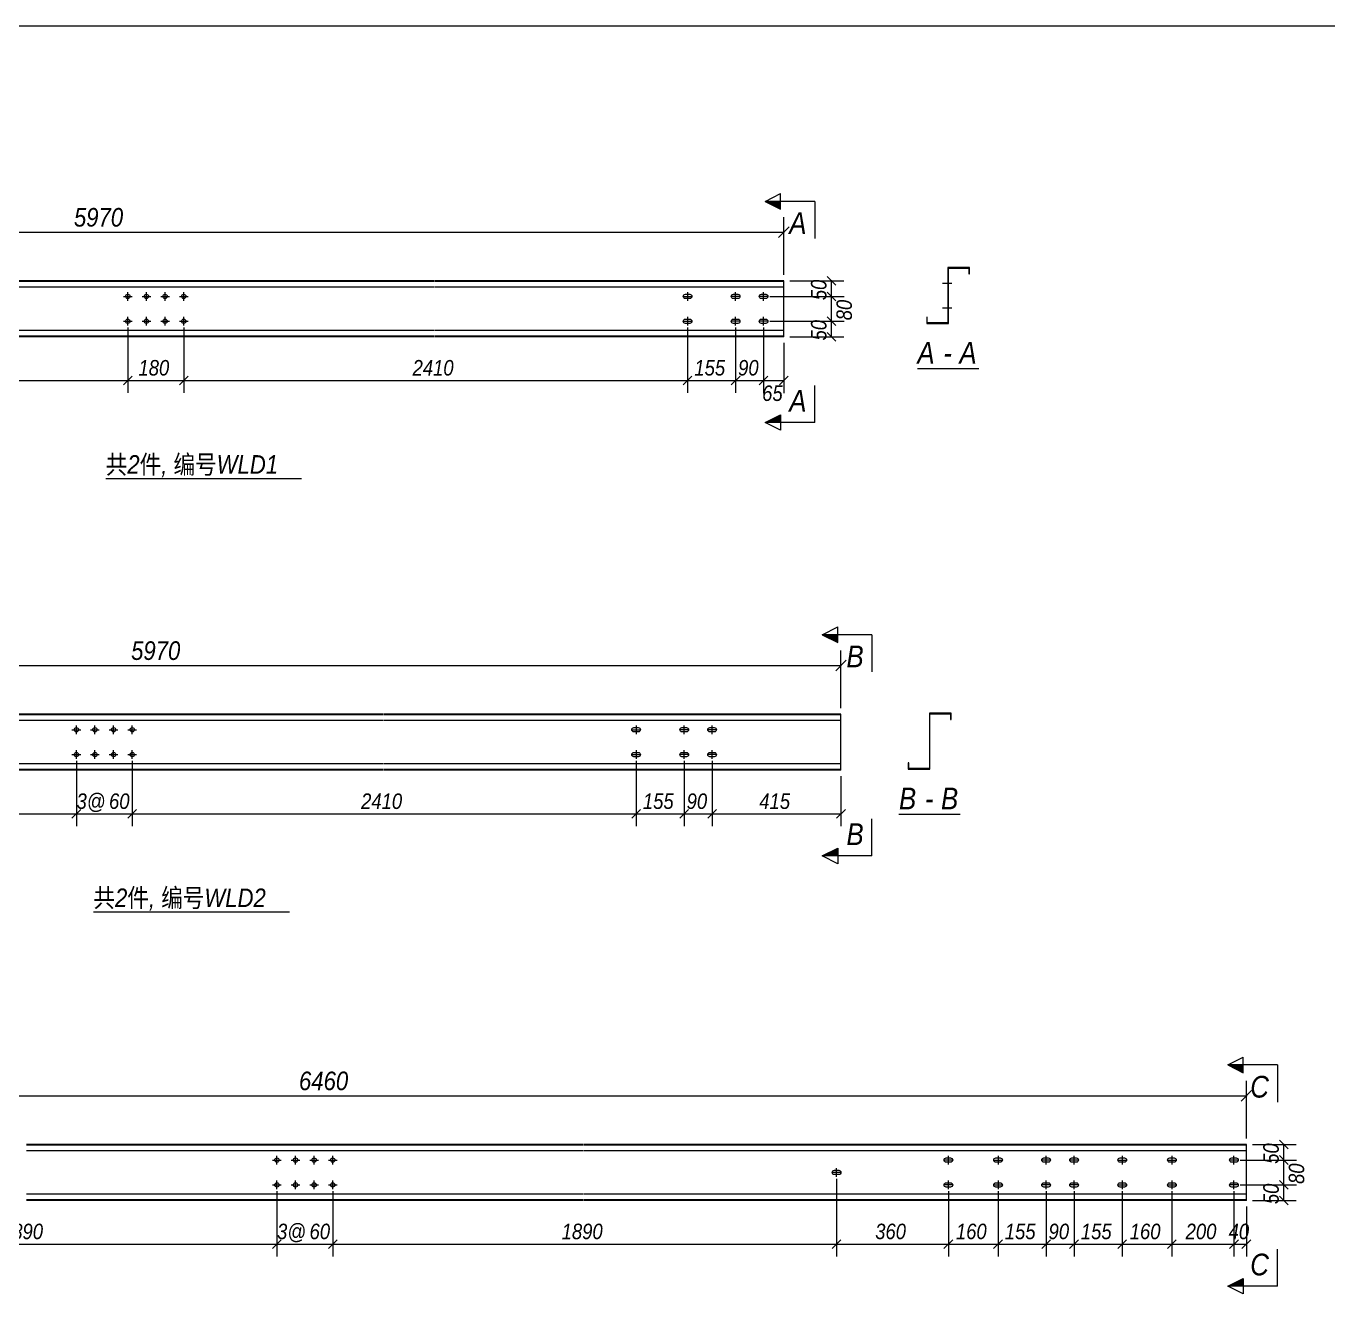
# Model space of a CAD drawing. Extents: x 857 to 4439, y -1249 to 4637.
# Drawn here: x 2217.5 to 2427.2, y 4432.9 to 4637.2 of the extents above; entities that cross this region are included whole.
import ezdxf

# ---------------------------------------------------------------- set-up
doc = ezdxf.new("R2010")
doc.units = 0
doc.header["$LTSCALE"] = 1000
doc.header["$MEASUREMENT"] = 0
doc.linetypes.add('XKITLINE00', pattern=[0])
doc.linetypes.add('XKITLINE02', pattern=[4, 2, -2])
for name, color, linetype, lineweight in [('Bolt', 7, 'Continuous', 0), ('DrawingSheet', 5, 'Continuous', 0), ('OtherObjectType', 1, 'Continuous', 0), ('Part', 2, 'Continuous', 0), ('Section', 6, 'Continuous', 0), ('Z-DIMENSIONS', 1, 'Continuous', 0)]:
    doc.layers.add(name, color=color, linetype=linetype, lineweight=lineweight)
doc.styles.add('Arial Italic', font='ariali.ttf')

# ---------------------------------------------------------------- blocks, each defined once
blk = doc.blocks.new('屋面檩条B区矮跨一')
at = {"layer": 'Section'}
for points in [[(286.27, 385.5), (283.77, 386.75), (286.27, 386.75)], [(286.27, 351.1), (283.77, 351.1), (286.27, 352.35)], [(295.48, 315.67), (292.98, 316.92), (295.48, 316.92)], [(295.48, 281.27), (292.98, 281.27), (295.48, 282.52)], [(360.78, 246.33), (358.28, 247.58), (360.78, 247.58)], [(360.78, 211.93), (358.28, 211.93), (360.78, 213.18)]]:
    blk.add_hatch(color=1, dxfattribs=at).paths.add_polyline_path(points, flags=17)
at = {"layer": 'Bolt', "color": 3, "linetype": 'XKITLINE00', "lineweight": 0}
for p, q in [((312.34, 373.59), (313.84, 373.59)), ((312.34, 373.59), (313.84, 373.59)), ((313.19, 373.94), (313.29, 373.94)), ((313.19, 373.94), (313.29, 373.94)), ((180.42, 371.43), (181.82, 371.43)), ((181.12, 370.73), (181.12, 372.13)), ((183.42, 371.43), (184.82, 371.43)), ((184.12, 370.73), (184.12, 372.13)), ((186.42, 371.43), (187.82, 371.43)), ((187.12, 370.73), (187.12, 372.13)), ((189.42, 371.43), (190.82, 371.43)), ((190.12, 370.73), (190.12, 372.13)), ((270.57, 371.43), (270.6, 371.56)), ((270.6, 371.29), (270.57, 371.43)), ((270.57, 371.43), (270.57, 371.43)), ((270.57, 371.43), (271.97, 371.43)), ((270.6, 371.56), (270.68, 371.68)), ((270.68, 371.18), (270.6, 371.29)), ((270.68, 371.68), (270.79, 371.75)), ((270.79, 371.1), (270.68, 371.18)), ((270.79, 371.75), (270.92, 371.78)), ((270.92, 371.78), (271.62, 371.78)), ((271.27, 372.13), (271.27, 370.73)), ((271.62, 371.78), (271.76, 371.75)), ((271.76, 371.75), (271.87, 371.68)), ((271.87, 371.18), (271.76, 371.1)), ((271.87, 371.68), (271.95, 371.56)), ((271.95, 371.29), (271.87, 371.18)), ((271.95, 371.56), (271.97, 371.43)), ((271.97, 371.43), (271.95, 371.29)), ((271.97, 371.43), (271.97, 371.43)), ((278.32, 371.43), (278.35, 371.56)), ((278.35, 371.3), (278.32, 371.43)), ((278.32, 371.43), (278.32, 371.43)), ((279.72, 371.43), (278.32, 371.43)), ((278.35, 371.56), (278.43, 371.68)), ((278.43, 371.18), (278.35, 371.3)), ((278.43, 371.68), (278.54, 371.75)), ((278.54, 371.11), (278.43, 371.18)), ((278.54, 371.75), (278.67, 371.78)), ((278.67, 371.78), (279.37, 371.78)), ((279.02, 370.73), (279.02, 372.13)), ((279.37, 371.78), (279.51, 371.75)), ((279.51, 371.75), (279.62, 371.68)), ((279.62, 371.18), (279.51, 371.11)), ((279.62, 371.68), (279.7, 371.56)), ((279.7, 371.3), (279.62, 371.18)), ((279.7, 371.56), (279.72, 371.43)), ((279.72, 371.43), (279.7, 371.3)), ((279.72, 371.43), (279.72, 371.43)), ((282.82, 371.43), (282.85, 371.56)), ((282.85, 371.3), (282.82, 371.43)), ((282.82, 371.43), (282.82, 371.43)), ((284.22, 371.43), (282.82, 371.43)), ((282.85, 371.56), (282.93, 371.68)), ((282.93, 371.18), (282.85, 371.3)), ((282.93, 371.68), (283.04, 371.75)), ((283.04, 371.11), (282.93, 371.18)), ((283.04, 371.75), (283.17, 371.78)), ((283.17, 371.78), (283.87, 371.78)), ((283.52, 370.73), (283.52, 372.13)), ((283.87, 371.78), (284.01, 371.75)), ((284.01, 371.75), (284.12, 371.68)), ((284.12, 371.18), (284.01, 371.11)), ((284.12, 371.68), (284.2, 371.56)), ((284.2, 371.3), (284.12, 371.18)), ((284.2, 371.56), (284.22, 371.43)), ((284.22, 371.43), (284.2, 371.3)), ((284.22, 371.43), (284.22, 371.43)), ((313.19, 373.24), (313.29, 373.24)), ((313.19, 373.24), (313.29, 373.24)), ((270.92, 371.08), (270.79, 371.1)), ((271.62, 371.08), (270.92, 371.08)), ((271.76, 371.1), (271.62, 371.08)), ((278.67, 371.08), (278.54, 371.11)), ((279.37, 371.08), (278.67, 371.08)), ((279.51, 371.11), (279.37, 371.08)), ((283.17, 371.08), (283.04, 371.11)), ((283.87, 371.08), (283.17, 371.08)), ((284.01, 371.11), (283.87, 371.08)), ((312.34, 369.59), (313.84, 369.59)), ((312.34, 369.59), (313.84, 369.59)), ((313.19, 369.94), (313.29, 369.94)), ((313.19, 369.94), (313.29, 369.94)), ((313.19, 369.24), (313.29, 369.24)), ((313.19, 369.24), (313.29, 369.24)), ((180.42, 367.43), (181.82, 367.43)), ((181.12, 366.73), (181.12, 368.13)), ((183.42, 367.43), (184.82, 367.43)), ((184.12, 366.73), (184.12, 368.13)), ((186.42, 367.43), (187.82, 367.43)), ((187.12, 366.73), (187.12, 368.13)), ((189.42, 367.43), (190.82, 367.43)), ((190.12, 366.73), (190.12, 368.13)), ((270.57, 367.43), (270.6, 367.56)), ((270.6, 367.29), (270.57, 367.43)), ((270.57, 367.43), (270.57, 367.43)), ((270.57, 367.43), (271.97, 367.43)), ((270.6, 367.56), (270.68, 367.68)), ((270.68, 367.18), (270.6, 367.29)), ((270.68, 367.68), (270.79, 367.75)), ((270.79, 367.1), (270.68, 367.18)), ((270.79, 367.75), (270.92, 367.78)), ((270.92, 367.08), (270.79, 367.1)), ((270.92, 367.78), (271.62, 367.78)), ((271.62, 367.08), (270.92, 367.08)), ((271.27, 368.13), (271.27, 366.73)), ((271.62, 367.78), (271.76, 367.75)), ((271.76, 367.1), (271.62, 367.08)), ((271.76, 367.75), (271.87, 367.68)), ((271.87, 367.18), (271.76, 367.1)), ((271.87, 367.68), (271.95, 367.56)), ((271.95, 367.29), (271.87, 367.18)), ((271.95, 367.56), (271.97, 367.43)), ((271.97, 367.43), (271.95, 367.29)), ((271.97, 367.43), (271.97, 367.43)), ((278.32, 367.43), (278.35, 367.56)), ((278.35, 367.3), (278.32, 367.43)), ((278.32, 367.43), (278.32, 367.43)), ((279.72, 367.43), (278.32, 367.43)), ((278.35, 367.56), (278.43, 367.68)), ((278.43, 367.18), (278.35, 367.3)), ((278.43, 367.68), (278.54, 367.75)), ((278.54, 367.11), (278.43, 367.18)), ((278.54, 367.75), (278.67, 367.78)), ((278.67, 367.08), (278.54, 367.11)), ((278.67, 367.78), (279.37, 367.78)), ((279.37, 367.08), (278.67, 367.08)), ((279.02, 366.73), (279.02, 368.13)), ((279.37, 367.78), (279.51, 367.75)), ((279.51, 367.11), (279.37, 367.08)), ((279.51, 367.75), (279.62, 367.68)), ((279.62, 367.18), (279.51, 367.11)), ((279.62, 367.68), (279.7, 367.56)), ((279.7, 367.3), (279.62, 367.18)), ((279.7, 367.56), (279.72, 367.43)), ((279.72, 367.43), (279.7, 367.3)), ((279.72, 367.43), (279.72, 367.43)), ((282.82, 367.43), (282.85, 367.56)), ((282.85, 367.3), (282.82, 367.43)), ((282.82, 367.43), (282.82, 367.43)), ((284.22, 367.43), (282.82, 367.43)), ((282.85, 367.56), (282.93, 367.68)), ((282.93, 367.18), (282.85, 367.3)), ((282.93, 367.68), (283.04, 367.75)), ((283.04, 367.11), (282.93, 367.18)), ((283.04, 367.75), (283.17, 367.78)), ((283.17, 367.08), (283.04, 367.11)), ((283.17, 367.78), (283.87, 367.78)), ((283.87, 367.08), (283.17, 367.08)), ((283.52, 366.73), (283.52, 368.13)), ((283.87, 367.78), (284.01, 367.75)), ((284.01, 367.11), (283.87, 367.08)), ((284.01, 367.75), (284.12, 367.68)), ((284.12, 367.18), (284.01, 367.11)), ((284.12, 367.68), (284.2, 367.56)), ((284.2, 367.3), (284.12, 367.18)), ((284.2, 367.56), (284.22, 367.43)), ((284.22, 367.43), (284.2, 367.3)), ((284.22, 367.43), (284.22, 367.43)), ((172.83, 300.9), (172.83, 302.3)), ((175.83, 300.9), (175.83, 302.3)), ((178.83, 300.9), (178.83, 302.3)), ((181.83, 300.9), (181.83, 302.3)), ((262.98, 302.29), (262.98, 300.89)), ((270.73, 300.9), (270.73, 302.3)), ((275.23, 300.9), (275.23, 302.3)), ((172.13, 301.6), (173.53, 301.6)), ((175.13, 301.6), (176.53, 301.6)), ((178.13, 301.6), (179.53, 301.6)), ((181.13, 301.6), (182.53, 301.6)), ((262.28, 301.59), (262.31, 301.73)), ((262.31, 301.46), (262.28, 301.59)), ((262.28, 301.59), (262.28, 301.59)), ((262.28, 301.59), (263.68, 301.59)), ((262.31, 301.73), (262.39, 301.84)), ((262.39, 301.35), (262.31, 301.46)), ((262.39, 301.84), (262.5, 301.92)), ((262.5, 301.27), (262.39, 301.35)), ((262.5, 301.92), (262.63, 301.94)), ((262.63, 301.24), (262.5, 301.27)), ((262.63, 301.94), (263.33, 301.94)), ((263.33, 301.24), (262.63, 301.24)), ((263.33, 301.94), (263.47, 301.92)), ((263.47, 301.27), (263.33, 301.24)), ((263.47, 301.92), (263.58, 301.84)), ((263.58, 301.35), (263.47, 301.27)), ((263.58, 301.84), (263.66, 301.73)), ((263.66, 301.46), (263.58, 301.35)), ((263.66, 301.73), (263.68, 301.59)), ((263.68, 301.59), (263.66, 301.46)), ((263.68, 301.59), (263.68, 301.59)), ((270.03, 301.6), (270.06, 301.73)), ((270.06, 301.46), (270.03, 301.6)), ((270.03, 301.6), (270.03, 301.6)), ((271.43, 301.6), (270.03, 301.6)), ((270.06, 301.73), (270.14, 301.84)), ((270.14, 301.35), (270.06, 301.46)), ((270.14, 301.84), (270.25, 301.92)), ((270.25, 301.27), (270.14, 301.35)), ((270.25, 301.92), (270.38, 301.95)), ((270.38, 301.25), (270.25, 301.27)), ((270.38, 301.95), (271.08, 301.95)), ((271.08, 301.25), (270.38, 301.25)), ((271.08, 301.95), (271.22, 301.92)), ((271.22, 301.27), (271.08, 301.25)), ((271.22, 301.92), (271.33, 301.84)), ((271.33, 301.35), (271.22, 301.27)), ((271.33, 301.84), (271.41, 301.73)), ((271.41, 301.46), (271.33, 301.35)), ((271.41, 301.73), (271.43, 301.6)), ((271.43, 301.6), (271.41, 301.46)), ((271.43, 301.6), (271.43, 301.6)), ((274.53, 301.6), (274.56, 301.73)), ((274.56, 301.46), (274.53, 301.6)), ((274.53, 301.6), (274.53, 301.6)), ((275.93, 301.6), (274.53, 301.6)), ((274.56, 301.73), (274.64, 301.84)), ((274.64, 301.35), (274.56, 301.46)), ((274.64, 301.84), (274.75, 301.92)), ((274.75, 301.27), (274.64, 301.35)), ((274.75, 301.92), (274.88, 301.95)), ((274.88, 301.25), (274.75, 301.27)), ((274.88, 301.95), (275.58, 301.95)), ((275.58, 301.25), (274.88, 301.25)), ((275.58, 301.95), (275.72, 301.92)), ((275.72, 301.27), (275.58, 301.25)), ((275.72, 301.92), (275.83, 301.84)), ((275.83, 301.35), (275.72, 301.27)), ((275.83, 301.84), (275.91, 301.73)), ((275.91, 301.46), (275.83, 301.35)), ((275.91, 301.73), (275.93, 301.6)), ((275.93, 301.6), (275.91, 301.46)), ((275.93, 301.6), (275.93, 301.6)), ((172.83, 296.9), (172.83, 298.3)), ((175.83, 296.9), (175.83, 298.3)), ((178.83, 296.9), (178.83, 298.3)), ((181.83, 296.9), (181.83, 298.3)), ((262.31, 297.73), (262.39, 297.84)), ((262.39, 297.84), (262.5, 297.92)), ((262.5, 297.92), (262.63, 297.94)), ((262.63, 297.94), (263.33, 297.94)), ((262.98, 298.29), (262.98, 296.89)), ((263.33, 297.94), (263.47, 297.92)), ((263.47, 297.92), (263.58, 297.84)), ((263.58, 297.84), (263.66, 297.73)), ((270.06, 297.73), (270.14, 297.84)), ((270.14, 297.84), (270.25, 297.92)), ((270.25, 297.92), (270.38, 297.95)), ((270.38, 297.95), (271.08, 297.95)), ((270.73, 296.9), (270.73, 298.3)), ((271.08, 297.95), (271.22, 297.92)), ((271.22, 297.92), (271.33, 297.84)), ((271.33, 297.84), (271.41, 297.73)), ((274.56, 297.73), (274.64, 297.84)), ((274.64, 297.84), (274.75, 297.92)), ((274.75, 297.92), (274.88, 297.95)), ((274.88, 297.95), (275.58, 297.95)), ((275.23, 296.9), (275.23, 298.3)), ((275.58, 297.95), (275.72, 297.92)), ((275.72, 297.92), (275.83, 297.84)), ((275.83, 297.84), (275.91, 297.73)), ((172.13, 297.6), (173.53, 297.6)), ((175.13, 297.6), (176.53, 297.6)), ((178.13, 297.6), (179.53, 297.6)), ((181.13, 297.6), (182.53, 297.6)), ((262.28, 297.59), (262.31, 297.73)), ((262.31, 297.46), (262.28, 297.59)), ((262.28, 297.59), (262.28, 297.59)), ((262.28, 297.59), (263.68, 297.59)), ((262.39, 297.35), (262.31, 297.46)), ((262.5, 297.27), (262.39, 297.35)), ((262.63, 297.24), (262.5, 297.27)), ((263.33, 297.24), (262.63, 297.24)), ((263.47, 297.27), (263.33, 297.24)), ((263.58, 297.35), (263.47, 297.27)), ((263.66, 297.46), (263.58, 297.35)), ((263.66, 297.73), (263.68, 297.59)), ((263.68, 297.59), (263.66, 297.46)), ((263.68, 297.59), (263.68, 297.59)), ((270.03, 297.6), (270.06, 297.73)), ((270.06, 297.46), (270.03, 297.6)), ((270.03, 297.6), (270.03, 297.6)), ((271.43, 297.6), (270.03, 297.6)), ((270.14, 297.35), (270.06, 297.46)), ((270.25, 297.27), (270.14, 297.35)), ((270.38, 297.25), (270.25, 297.27)), ((271.08, 297.25), (270.38, 297.25)), ((271.22, 297.27), (271.08, 297.25)), ((271.33, 297.35), (271.22, 297.27)), ((271.41, 297.46), (271.33, 297.35)), ((271.41, 297.73), (271.43, 297.6)), ((271.43, 297.6), (271.41, 297.46)), ((271.43, 297.6), (271.43, 297.6)), ((274.53, 297.6), (274.56, 297.73)), ((274.56, 297.46), (274.53, 297.6)), ((274.53, 297.6), (274.53, 297.6)), ((275.93, 297.6), (274.53, 297.6)), ((274.64, 297.35), (274.56, 297.46)), ((274.75, 297.27), (274.64, 297.35)), ((274.88, 297.25), (274.75, 297.27)), ((275.58, 297.25), (274.88, 297.25)), ((275.72, 297.27), (275.58, 297.25)), ((275.83, 297.35), (275.72, 297.27)), ((275.91, 297.46), (275.83, 297.35)), ((275.91, 297.73), (275.93, 297.6)), ((275.93, 297.6), (275.91, 297.46)), ((275.93, 297.6), (275.93, 297.6)), ((205.13, 231.56), (205.13, 232.96)), ((208.13, 231.56), (208.13, 232.96)), ((211.13, 231.56), (211.13, 232.96)), ((214.13, 231.56), (214.13, 232.96)), ((313.28, 231.56), (313.28, 232.96)), ((321.28, 232.96), (321.28, 231.56)), ((329.03, 231.56), (329.03, 232.96)), ((333.53, 231.56), (333.53, 232.96)), ((341.28, 232.96), (341.28, 231.56)), ((349.28, 232.96), (349.28, 231.56)), ((359.28, 231.56), (359.28, 232.96)), ((204.43, 232.26), (205.83, 232.26)), ((207.43, 232.26), (208.83, 232.26)), ((210.43, 232.26), (211.83, 232.26)), ((213.43, 232.26), (214.83, 232.26)), ((295.28, 229.56), (295.28, 230.96)), ((312.58, 232.26), (312.61, 232.4)), ((312.61, 232.13), (312.58, 232.26)), ((312.58, 232.26), (312.58, 232.26)), ((313.98, 232.26), (312.58, 232.26)), ((312.61, 232.4), (312.68, 232.51)), ((312.68, 232.01), (312.61, 232.13)), ((312.68, 232.51), (312.8, 232.58)), ((312.8, 231.94), (312.68, 232.01)), ((312.8, 232.58), (312.93, 232.61)), ((312.93, 231.91), (312.8, 231.94)), ((312.93, 232.61), (313.63, 232.61)), ((313.63, 231.91), (312.93, 231.91)), ((313.63, 232.61), (313.76, 232.58)), ((313.76, 231.94), (313.63, 231.91)), ((313.76, 232.58), (313.88, 232.51)), ((313.88, 232.01), (313.76, 231.94)), ((313.88, 232.51), (313.95, 232.4)), ((313.95, 232.13), (313.88, 232.01)), ((313.95, 232.4), (313.98, 232.26)), ((313.98, 232.26), (313.95, 232.13)), ((313.98, 232.26), (313.98, 232.26)), ((320.58, 232.26), (320.61, 232.4)), ((320.61, 232.13), (320.58, 232.26)), ((320.58, 232.26), (320.58, 232.26)), ((320.58, 232.26), (321.98, 232.26)), ((320.61, 232.4), (320.68, 232.51)), ((320.68, 232.01), (320.61, 232.13)), ((320.68, 232.51), (320.8, 232.58)), ((320.8, 231.94), (320.68, 232.01)), ((320.8, 232.58), (320.93, 232.61)), ((320.93, 231.91), (320.8, 231.94)), ((320.93, 232.61), (321.63, 232.61)), ((321.63, 231.91), (320.93, 231.91)), ((321.63, 232.61), (321.76, 232.58)), ((321.76, 231.94), (321.63, 231.91)), ((321.76, 232.58), (321.88, 232.51)), ((321.88, 232.01), (321.76, 231.94)), ((321.88, 232.51), (321.95, 232.4)), ((321.95, 232.13), (321.88, 232.01)), ((321.95, 232.4), (321.98, 232.26)), ((321.98, 232.26), (321.95, 232.13)), ((321.98, 232.26), (321.98, 232.26)), ((328.33, 232.26), (328.36, 232.4)), ((328.36, 232.13), (328.33, 232.26)), ((328.33, 232.26), (328.33, 232.26)), ((329.73, 232.26), (328.33, 232.26)), ((328.36, 232.4), (328.43, 232.51)), ((328.43, 232.01), (328.36, 232.13)), ((328.43, 232.51), (328.55, 232.59)), ((328.55, 231.94), (328.43, 232.01)), ((328.55, 232.59), (328.68, 232.61)), ((328.68, 231.91), (328.55, 231.94)), ((328.68, 232.61), (329.38, 232.61)), ((329.38, 231.91), (328.68, 231.91)), ((329.38, 232.61), (329.51, 232.59)), ((329.51, 231.94), (329.38, 231.91)), ((329.51, 232.59), (329.63, 232.51)), ((329.63, 232.01), (329.51, 231.94)), ((329.63, 232.51), (329.7, 232.4)), ((329.7, 232.13), (329.63, 232.01)), ((329.7, 232.4), (329.73, 232.26)), ((329.73, 232.26), (329.7, 232.13)), ((329.73, 232.26), (329.73, 232.26)), ((332.83, 232.26), (332.86, 232.4)), ((332.86, 232.13), (332.83, 232.26)), ((332.83, 232.26), (332.83, 232.26)), ((334.23, 232.26), (332.83, 232.26)), ((332.86, 232.4), (332.93, 232.51)), ((332.93, 232.01), (332.86, 232.13)), ((332.93, 232.51), (333.05, 232.59)), ((333.05, 231.94), (332.93, 232.01)), ((333.05, 232.59), (333.18, 232.61)), ((333.18, 231.91), (333.05, 231.94)), ((333.18, 232.61), (333.88, 232.61)), ((333.88, 231.91), (333.18, 231.91)), ((333.88, 232.61), (334.01, 232.59)), ((334.01, 231.94), (333.88, 231.91)), ((334.01, 232.59), (334.13, 232.51)), ((334.13, 232.01), (334.01, 231.94)), ((334.13, 232.51), (334.2, 232.4)), ((334.2, 232.13), (334.13, 232.01)), ((334.2, 232.4), (334.23, 232.26)), ((334.23, 232.26), (334.2, 232.13)), ((334.23, 232.26), (334.23, 232.26)), ((340.58, 232.26), (340.61, 232.4)), ((340.61, 232.13), (340.58, 232.26)), ((340.58, 232.26), (340.58, 232.26)), ((340.58, 232.26), (341.98, 232.26)), ((340.61, 232.4), (340.68, 232.51)), ((340.68, 232.01), (340.61, 232.13)), ((340.68, 232.51), (340.8, 232.58)), ((340.8, 231.94), (340.68, 232.01)), ((340.8, 232.58), (340.93, 232.61)), ((340.93, 231.91), (340.8, 231.94)), ((340.93, 232.61), (341.63, 232.61)), ((341.63, 231.91), (340.93, 231.91)), ((341.63, 232.61), (341.76, 232.58)), ((341.76, 231.94), (341.63, 231.91)), ((341.76, 232.58), (341.88, 232.51)), ((341.88, 232.01), (341.76, 231.94)), ((341.88, 232.51), (341.95, 232.4)), ((341.95, 232.13), (341.88, 232.01)), ((341.95, 232.4), (341.98, 232.26)), ((341.98, 232.26), (341.95, 232.13)), ((341.98, 232.26), (341.98, 232.26)), ((348.58, 232.26), (348.61, 232.4)), ((348.61, 232.13), (348.58, 232.26)), ((348.58, 232.26), (348.58, 232.26)), ((348.58, 232.26), (349.98, 232.26)), ((348.61, 232.4), (348.68, 232.51)), ((348.68, 232.01), (348.61, 232.13)), ((348.68, 232.51), (348.8, 232.58)), ((348.8, 231.94), (348.68, 232.01)), ((348.8, 232.58), (348.93, 232.61)), ((348.93, 231.91), (348.8, 231.94)), ((348.93, 232.61), (349.63, 232.61)), ((349.63, 231.91), (348.93, 231.91)), ((349.63, 232.61), (349.76, 232.58)), ((349.76, 231.94), (349.63, 231.91)), ((349.76, 232.58), (349.88, 232.51)), ((349.88, 232.01), (349.76, 231.94)), ((349.88, 232.51), (349.95, 232.4)), ((349.95, 232.13), (349.88, 232.01)), ((349.95, 232.4), (349.98, 232.26)), ((349.98, 232.26), (349.95, 232.13)), ((349.98, 232.26), (349.98, 232.26)), ((358.58, 232.26), (358.61, 232.4)), ((358.61, 232.13), (358.58, 232.26)), ((358.58, 232.26), (358.58, 232.26)), ((359.98, 232.26), (358.58, 232.26)), ((358.61, 232.4), (358.68, 232.51)), ((358.68, 232.01), (358.61, 232.13)), ((358.68, 232.51), (358.8, 232.58)), ((358.8, 231.94), (358.68, 232.01)), ((358.8, 232.58), (358.93, 232.61)), ((358.93, 231.91), (358.8, 231.94)), ((358.93, 232.61), (359.63, 232.61)), ((359.63, 231.91), (358.93, 231.91)), ((359.63, 232.61), (359.76, 232.58)), ((359.76, 231.94), (359.63, 231.91)), ((359.76, 232.58), (359.88, 232.51)), ((359.88, 232.01), (359.76, 231.94)), ((359.88, 232.51), (359.95, 232.4)), ((359.95, 232.13), (359.88, 232.01)), ((359.95, 232.4), (359.98, 232.26)), ((359.98, 232.26), (359.95, 232.13)), ((359.98, 232.26), (359.98, 232.26)), ((205.13, 227.56), (205.13, 228.96)), ((208.13, 227.56), (208.13, 228.96)), ((211.13, 227.56), (211.13, 228.96)), ((214.13, 227.56), (214.13, 228.96)), ((294.58, 230.26), (294.61, 230.4)), ((294.61, 230.13), (294.58, 230.26)), ((294.58, 230.26), (294.58, 230.26)), ((295.98, 230.26), (294.58, 230.26)), ((294.61, 230.4), (294.68, 230.51)), ((294.68, 230.01), (294.61, 230.13)), ((294.68, 230.51), (294.8, 230.58)), ((294.8, 229.94), (294.68, 230.01)), ((294.8, 230.58), (294.93, 230.61)), ((294.93, 229.91), (294.8, 229.94)), ((294.93, 230.61), (295.63, 230.61)), ((295.63, 229.91), (294.93, 229.91)), ((295.63, 230.61), (295.76, 230.58)), ((295.76, 229.94), (295.63, 229.91)), ((295.76, 230.58), (295.88, 230.51)), ((295.88, 230.01), (295.76, 229.94)), ((295.88, 230.51), (295.95, 230.4)), ((295.95, 230.13), (295.88, 230.01)), ((295.95, 230.4), (295.98, 230.26)), ((295.98, 230.26), (295.95, 230.13)), ((295.98, 230.26), (295.98, 230.26)), ((312.68, 228.51), (312.8, 228.58)), ((312.8, 228.58), (312.93, 228.61)), ((312.93, 228.61), (313.63, 228.61)), ((313.28, 227.56), (313.28, 228.96)), ((313.63, 228.61), (313.76, 228.58)), ((313.76, 228.58), (313.88, 228.51)), ((320.68, 228.51), (320.8, 228.58)), ((320.8, 228.58), (320.93, 228.61)), ((320.93, 228.61), (321.63, 228.61)), ((321.28, 228.96), (321.28, 227.56)), ((321.63, 228.61), (321.76, 228.58)), ((321.76, 228.58), (321.88, 228.51)), ((328.43, 228.51), (328.55, 228.59)), ((328.55, 228.59), (328.68, 228.61)), ((328.68, 228.61), (329.38, 228.61)), ((329.03, 227.56), (329.03, 228.96)), ((329.38, 228.61), (329.51, 228.59)), ((329.51, 228.59), (329.63, 228.51)), ((332.93, 228.51), (333.05, 228.59)), ((333.05, 228.59), (333.18, 228.61)), ((333.18, 228.61), (333.88, 228.61)), ((333.53, 227.56), (333.53, 228.96)), ((333.88, 228.61), (334.01, 228.59)), ((334.01, 228.59), (334.13, 228.51)), ((340.68, 228.51), (340.8, 228.58)), ((340.8, 228.58), (340.93, 228.61)), ((340.93, 228.61), (341.63, 228.61)), ((341.28, 228.96), (341.28, 227.56)), ((341.63, 228.61), (341.76, 228.58)), ((341.76, 228.58), (341.88, 228.51)), ((348.68, 228.51), (348.8, 228.58)), ((348.8, 228.58), (348.93, 228.61)), ((348.93, 228.61), (349.63, 228.61)), ((349.28, 228.96), (349.28, 227.56)), ((349.63, 228.61), (349.76, 228.58)), ((349.76, 228.58), (349.88, 228.51)), ((358.68, 228.51), (358.8, 228.58)), ((358.8, 228.58), (358.93, 228.61)), ((358.93, 228.61), (359.63, 228.61)), ((359.28, 227.56), (359.28, 228.96)), ((359.63, 228.61), (359.76, 228.58)), ((359.76, 228.58), (359.88, 228.51)), ((204.43, 228.26), (205.83, 228.26)), ((207.43, 228.26), (208.83, 228.26)), ((210.43, 228.26), (211.83, 228.26)), ((213.43, 228.26), (214.83, 228.26)), ((312.58, 228.26), (312.61, 228.4)), ((312.61, 228.13), (312.58, 228.26)), ((312.58, 228.26), (312.58, 228.26)), ((313.98, 228.26), (312.58, 228.26)), ((312.61, 228.4), (312.68, 228.51)), ((312.68, 228.01), (312.61, 228.13)), ((312.8, 227.94), (312.68, 228.01)), ((312.93, 227.91), (312.8, 227.94)), ((313.63, 227.91), (312.93, 227.91)), ((313.76, 227.94), (313.63, 227.91)), ((313.88, 228.01), (313.76, 227.94)), ((313.88, 228.51), (313.95, 228.4)), ((313.95, 228.13), (313.88, 228.01)), ((313.95, 228.4), (313.98, 228.26)), ((313.98, 228.26), (313.95, 228.13)), ((313.98, 228.26), (313.98, 228.26)), ((320.58, 228.26), (320.61, 228.4)), ((320.61, 228.13), (320.58, 228.26)), ((320.58, 228.26), (320.58, 228.26)), ((320.58, 228.26), (321.98, 228.26)), ((320.61, 228.4), (320.68, 228.51)), ((320.68, 228.01), (320.61, 228.13)), ((320.8, 227.94), (320.68, 228.01)), ((320.93, 227.91), (320.8, 227.94)), ((321.63, 227.91), (320.93, 227.91)), ((321.76, 227.94), (321.63, 227.91)), ((321.88, 228.01), (321.76, 227.94)), ((321.88, 228.51), (321.95, 228.4)), ((321.95, 228.13), (321.88, 228.01)), ((321.95, 228.4), (321.98, 228.26)), ((321.98, 228.26), (321.95, 228.13)), ((321.98, 228.26), (321.98, 228.26)), ((328.33, 228.26), (328.36, 228.4)), ((328.36, 228.13), (328.33, 228.26)), ((328.33, 228.26), (328.33, 228.26)), ((329.73, 228.26), (328.33, 228.26)), ((328.36, 228.4), (328.43, 228.51)), ((328.43, 228.01), (328.36, 228.13)), ((328.55, 227.94), (328.43, 228.01)), ((328.68, 227.91), (328.55, 227.94)), ((329.38, 227.91), (328.68, 227.91)), ((329.51, 227.94), (329.38, 227.91)), ((329.63, 228.01), (329.51, 227.94)), ((329.63, 228.51), (329.7, 228.4)), ((329.7, 228.13), (329.63, 228.01)), ((329.7, 228.4), (329.73, 228.26)), ((329.73, 228.26), (329.7, 228.13)), ((329.73, 228.26), (329.73, 228.26)), ((332.83, 228.26), (332.86, 228.4)), ((332.86, 228.13), (332.83, 228.26)), ((332.83, 228.26), (332.83, 228.26)), ((334.23, 228.26), (332.83, 228.26)), ((332.86, 228.4), (332.93, 228.51)), ((332.93, 228.01), (332.86, 228.13)), ((333.05, 227.94), (332.93, 228.01)), ((333.18, 227.91), (333.05, 227.94)), ((333.88, 227.91), (333.18, 227.91)), ((334.01, 227.94), (333.88, 227.91)), ((334.13, 228.01), (334.01, 227.94)), ((334.13, 228.51), (334.2, 228.4)), ((334.2, 228.13), (334.13, 228.01)), ((334.2, 228.4), (334.23, 228.26)), ((334.23, 228.26), (334.2, 228.13)), ((334.23, 228.26), (334.23, 228.26)), ((340.58, 228.26), (340.61, 228.4)), ((340.61, 228.13), (340.58, 228.26)), ((340.58, 228.26), (340.58, 228.26)), ((340.58, 228.26), (341.98, 228.26)), ((340.61, 228.4), (340.68, 228.51)), ((340.68, 228.01), (340.61, 228.13)), ((340.8, 227.94), (340.68, 228.01)), ((340.93, 227.91), (340.8, 227.94)), ((341.63, 227.91), (340.93, 227.91)), ((341.76, 227.94), (341.63, 227.91)), ((341.88, 228.01), (341.76, 227.94)), ((341.88, 228.51), (341.95, 228.4)), ((341.95, 228.13), (341.88, 228.01)), ((341.95, 228.4), (341.98, 228.26)), ((341.98, 228.26), (341.95, 228.13)), ((341.98, 228.26), (341.98, 228.26)), ((348.58, 228.26), (348.61, 228.4)), ((348.61, 228.13), (348.58, 228.26)), ((348.58, 228.26), (348.58, 228.26)), ((348.58, 228.26), (349.98, 228.26)), ((348.61, 228.4), (348.68, 228.51)), ((348.68, 228.01), (348.61, 228.13)), ((348.8, 227.94), (348.68, 228.01)), ((348.93, 227.91), (348.8, 227.94)), ((349.63, 227.91), (348.93, 227.91)), ((349.76, 227.94), (349.63, 227.91)), ((349.88, 228.01), (349.76, 227.94)), ((349.88, 228.51), (349.95, 228.4)), ((349.95, 228.13), (349.88, 228.01)), ((349.95, 228.4), (349.98, 228.26)), ((349.98, 228.26), (349.95, 228.13)), ((349.98, 228.26), (349.98, 228.26)), ((358.58, 228.26), (358.61, 228.4)), ((358.61, 228.13), (358.58, 228.26)), ((358.58, 228.26), (358.58, 228.26)), ((359.98, 228.26), (358.58, 228.26)), ((358.61, 228.4), (358.68, 228.51)), ((358.68, 228.01), (358.61, 228.13)), ((358.8, 227.94), (358.68, 228.01)), ((358.93, 227.91), (358.8, 227.94)), ((359.63, 227.91), (358.93, 227.91)), ((359.76, 227.94), (359.63, 227.91)), ((359.88, 228.01), (359.76, 227.94)), ((359.88, 228.51), (359.95, 228.4)), ((359.95, 228.13), (359.88, 228.01)), ((359.95, 228.4), (359.98, 228.26)), ((359.98, 228.26), (359.95, 228.13)), ((359.98, 228.26), (359.98, 228.26))]:
    blk.add_line(p, q, dxfattribs=at)
for centre in [(181.12, 371.43), (184.12, 371.43), (187.12, 371.43), (190.12, 371.43), (181.12, 367.43), (184.12, 367.43), (187.12, 367.43), (190.12, 367.43), (172.83, 301.6), (175.83, 301.6), (178.83, 301.6), (181.83, 301.6), (172.83, 297.6), (175.83, 297.6), (178.83, 297.6), (181.83, 297.6), (205.13, 232.26), (208.13, 232.26), (211.13, 232.26), (214.13, 232.26), (205.13, 228.26), (208.13, 228.26), (211.13, 228.26), (214.13, 228.26)]:
    blk.add_circle(centre, 0.35, dxfattribs=at)
at = {"layer": 'DrawingSheet', "color": 5, "linetype": 'XKITLINE00', "lineweight": 0}
blk.add_line((589, 415), (5, 415), dxfattribs=at)
at = {"layer": 'OtherObjectType', "color": 1, "linetype": 'XKITLINE00', "lineweight": 0}
for p, q in [((308.3, 359.84), (318.18, 359.84)), ((305.33, 288.02), (315.21, 288.02))]:
    blk.add_line(p, q, dxfattribs=at)
at = {"layer": 'OtherObjectType', "color": 6, "linetype": 'XKITLINE00', "lineweight": 0}
for p, q in [((177.56, 342.1), (209.12, 342.1)), ((175.58, 272.27), (207.14, 272.27))]:
    blk.add_line(p, q, dxfattribs=at)
at = {"layer": 'Part', "color": 2, "linetype": 'XKITLINE00', "lineweight": 0}
for p, q in [((316.69, 376.09), (313.19, 376.09)), ((313.19, 376.09), (313.19, 367.19)), ((313.29, 367.09), (313.29, 375.99)), ((313.29, 375.99), (316.59, 375.99)), ((316.59, 375.99), (316.59, 375.09)), ((316.69, 375.09), (316.69, 376.09)), ((230.47, 373.93), (140.77, 373.93)), ((286.77, 373.93), (230.57, 373.93)), ((286.77, 364.93), (286.77, 373.93)), ((316.59, 375.09), (316.69, 375.09)), ((309.89, 368.09), (309.79, 368.09)), ((309.79, 368.09), (309.79, 367.09)), ((309.79, 367.09), (313.29, 367.09)), ((309.89, 367.19), (309.89, 368.09)), ((313.19, 367.19), (309.89, 367.19)), ((230.47, 365.93), (140.77, 365.93)), ((230.47, 364.93), (140.77, 364.93)), ((286.77, 365.93), (230.57, 365.93)), ((286.77, 364.93), (230.57, 364.93)), ((222.18, 304.1), (132.48, 304.1)), ((295.98, 304.1), (222.28, 304.1)), ((295.98, 295.1), (295.98, 304.1)), ((313.72, 304.27), (310.22, 304.27)), ((310.22, 304.27), (310.22, 295.37)), ((310.32, 295.27), (310.32, 304.17)), ((310.32, 304.17), (313.62, 304.17)), ((313.62, 304.17), (313.62, 303.27)), ((313.72, 303.27), (313.72, 304.27)), ((313.62, 303.27), (313.72, 303.27)), ((222.18, 296.1), (132.48, 296.1)), ((295.98, 296.1), (222.28, 296.1)), ((306.92, 296.27), (306.82, 296.27)), ((306.82, 296.27), (306.82, 295.27)), ((306.92, 295.37), (306.92, 296.27)), ((222.18, 295.1), (132.48, 295.1)), ((295.98, 295.1), (222.28, 295.1)), ((306.82, 295.27), (310.32, 295.27)), ((310.22, 295.37), (306.92, 295.37)), ((254.48, 234.76), (164.78, 234.76)), ((361.28, 234.76), (254.58, 234.76)), ((361.28, 225.76), (361.28, 234.76)), ((254.48, 226.76), (164.78, 226.76)), ((361.28, 226.76), (254.58, 226.76)), ((254.48, 225.76), (164.78, 225.76)), ((361.28, 225.76), (254.58, 225.76))]:
    blk.add_line(p, q, dxfattribs=at)
at = {"layer": 'Part', "color": 7, "linetype": 'XKITLINE02', "lineweight": 0}
for p, q in [((230.47, 373.83), (140.77, 373.83)), ((286.77, 373.83), (230.57, 373.83)), ((230.47, 372.93), (140.77, 372.93)), ((286.77, 372.93), (230.57, 372.93)), ((230.47, 365.03), (140.77, 365.03)), ((286.77, 365.03), (230.57, 365.03)), ((222.18, 304), (132.48, 304)), ((222.18, 303.1), (132.48, 303.1)), ((295.98, 304), (222.28, 304)), ((295.98, 303.1), (222.28, 303.1)), ((222.18, 295.2), (132.48, 295.2)), ((295.98, 295.2), (222.28, 295.2)), ((254.48, 234.66), (164.78, 234.66)), ((254.48, 233.76), (164.78, 233.76)), ((361.28, 234.66), (254.58, 234.66)), ((361.28, 233.76), (254.58, 233.76)), ((254.48, 225.86), (164.78, 225.86)), ((361.28, 225.86), (254.58, 225.86))]:
    blk.add_line(p, q, dxfattribs=at)
at = {"layer": 'Section', "color": 1, "linetype": 'XKITLINE00', "lineweight": 0}
for p, q in [((283.77, 386.75), (286.27, 388)), ((286.27, 385.5), (286.27, 388)), ((283.77, 386.75), (286.27, 385.5)), ((291.77, 386.75), (283.77, 386.75)), ((291.77, 386.75), (291.77, 380.75)), ((291.77, 351.1), (291.77, 357.1)), ((283.77, 351.1), (286.27, 352.35)), ((286.27, 352.35), (286.27, 349.85)), ((286.27, 349.85), (283.77, 351.1)), ((291.77, 351.1), (283.77, 351.1)), ((292.98, 316.92), (295.48, 318.17)), ((292.98, 316.92), (295.48, 315.67)), ((300.98, 316.92), (292.98, 316.92)), ((295.48, 315.67), (295.48, 318.17)), ((300.98, 316.92), (300.98, 310.92)), ((300.98, 281.27), (300.98, 287.27)), ((292.98, 281.27), (295.48, 282.52)), ((295.48, 280.02), (292.98, 281.27)), ((300.98, 281.27), (292.98, 281.27)), ((295.48, 282.52), (295.48, 280.02)), ((358.28, 247.58), (360.78, 248.83)), ((358.28, 247.58), (360.78, 246.33)), ((366.28, 247.58), (358.28, 247.58)), ((360.78, 246.33), (360.78, 248.83)), ((366.28, 247.58), (366.28, 241.58)), ((366.28, 211.93), (366.28, 217.93)), ((358.28, 211.93), (360.78, 213.18)), ((360.78, 210.68), (358.28, 211.93)), ((366.28, 211.93), (358.28, 211.93)), ((360.78, 213.18), (360.78, 210.68))]:
    blk.add_line(p, q, dxfattribs=at)
at = {"layer": 'Z-DIMENSIONS', "color": 4, "linetype": 'XKITLINE00', "lineweight": 0}
for p, q in [((286.77, 374.93), (286.77, 384.18)), ((67, 381.78), (286.77, 381.78)), ((287.62, 382.63), (285.92, 380.94)), ((287.77, 373.93), (296.45, 373.93)), ((293.74, 374.64), (295.16, 373.22)), ((294.45, 371.43), (294.45, 373.93)), ((284.52, 371.43), (296.5, 371.43)), ((284.52, 371.43), (296.45, 371.43)), ((293.74, 372.14), (295.16, 370.72)), ((293.74, 372.14), (295.16, 370.72)), ((294.45, 367.43), (294.45, 371.43)), ((284.52, 367.43), (296.45, 367.43)), ((284.52, 367.43), (296.5, 367.43)), ((293.74, 368.14), (295.16, 366.72)), ((293.74, 368.14), (295.16, 366.72)), ((294.45, 364.93), (294.45, 367.43)), ((181.12, 366.43), (181.12, 355.88)), ((181.12, 366.43), (181.12, 355.88)), ((190.12, 366.43), (190.12, 355.88)), ((190.12, 366.43), (190.12, 355.88)), ((271.27, 366.43), (271.27, 355.88)), ((271.27, 366.43), (271.27, 355.88)), ((279.02, 366.43), (279.02, 355.88)), ((279.02, 366.43), (279.02, 355.88)), ((283.52, 366.43), (283.52, 355.83)), ((283.52, 366.43), (283.52, 355.88)), ((287.77, 364.93), (296.45, 364.93)), ((293.74, 365.64), (295.16, 364.22)), ((286.77, 363.93), (286.77, 355.83)), ((181.83, 358.58), (180.42, 357.17)), ((181.83, 358.58), (180.42, 357.17)), ((190.83, 358.58), (189.42, 357.17)), ((190.83, 358.58), (189.42, 357.17)), ((271.98, 358.58), (270.57, 357.17)), ((271.98, 358.58), (270.57, 357.17)), ((279.73, 358.58), (278.32, 357.17)), ((279.73, 358.58), (278.32, 357.17)), ((284.23, 358.58), (282.82, 357.17)), ((284.23, 358.58), (282.82, 357.17)), ((287.48, 358.58), (286.07, 357.17)), ((100, 357.88), (181.12, 357.88)), ((181.12, 357.88), (190.12, 357.88)), ((190.12, 357.88), (271.27, 357.88)), ((271.27, 357.88), (279.02, 357.88)), ((279.02, 357.88), (283.52, 357.88)), ((283.52, 357.88), (286.77, 357.88)), ((296.83, 312.8), (295.14, 311.1)), ((295.98, 305.1), (295.98, 314.35)), ((76.21, 311.95), (295.98, 311.95)), ((172.83, 296.6), (172.83, 286.04)), ((172.83, 296.6), (172.83, 286.04)), ((181.83, 296.6), (181.83, 288.04)), ((181.83, 296.6), (181.83, 286.04)), ((262.98, 296.6), (262.98, 286.04)), ((262.98, 296.6), (262.98, 286.04)), ((270.73, 296.6), (270.73, 286.04)), ((270.73, 296.6), (270.73, 286.04)), ((275.23, 296.6), (275.23, 286.04)), ((275.23, 296.6), (275.23, 286.04)), ((295.98, 294.1), (295.98, 286.04)), ((91.71, 288.04), (172.83, 288.04)), ((173.54, 288.75), (172.13, 287.34)), ((173.54, 288.75), (172.13, 287.34)), ((172.83, 288.04), (175.83, 288.04)), ((175.83, 288.04), (178.83, 288.04)), ((178.83, 288.04), (181.83, 288.04)), ((182.54, 288.75), (181.13, 287.34)), ((182.54, 288.75), (181.13, 287.34)), ((181.83, 288.04), (262.98, 288.04)), ((263.69, 288.75), (262.28, 287.34)), ((263.69, 288.75), (262.28, 287.34)), ((262.98, 288.04), (270.73, 288.04)), ((271.44, 288.75), (270.03, 287.34)), ((271.44, 288.75), (270.03, 287.34)), ((270.73, 288.04), (275.23, 288.04)), ((275.94, 288.75), (274.53, 287.34)), ((275.94, 288.75), (274.53, 287.34)), ((275.23, 288.04), (295.98, 288.04)), ((296.69, 288.75), (295.28, 287.34)), ((362.13, 243.46), (360.43, 241.77)), ((361.28, 235.76), (361.28, 245.02)), ((65.01, 242.62), (361.28, 242.62)), ((366.6, 235.47), (368.01, 234.05)), ((362.28, 234.76), (369.3, 234.76)), ((366.6, 232.97), (368.01, 231.55)), ((366.6, 232.97), (368.01, 231.55)), ((367.3, 232.26), (367.3, 234.76)), ((360.28, 232.26), (369.35, 232.26)), ((360.28, 232.26), (369.3, 232.26)), ((367.3, 228.26), (367.3, 232.26)), ((295.28, 229.26), (295.28, 216.71)), ((295.28, 229.26), (295.28, 216.71)), ((366.6, 228.97), (368.01, 227.55)), ((366.6, 228.97), (368.01, 227.55)), ((205.13, 227.26), (205.13, 216.71)), ((205.13, 227.26), (205.13, 216.71)), ((214.13, 227.26), (214.13, 218.71)), ((214.13, 227.26), (214.13, 216.71)), ((313.28, 227.26), (313.28, 216.71)), ((313.28, 227.26), (313.28, 216.71)), ((321.28, 227.26), (321.28, 216.71)), ((321.28, 227.26), (321.28, 216.71)), ((329.03, 227.26), (329.03, 216.71)), ((329.03, 227.26), (329.03, 216.71)), ((333.53, 227.26), (333.53, 216.71)), ((333.53, 227.26), (333.53, 216.71)), ((341.28, 227.26), (341.28, 216.71)), ((341.28, 227.26), (341.28, 216.71)), ((349.28, 227.26), (349.28, 216.71)), ((349.28, 227.26), (349.28, 216.71)), ((359.28, 227.26), (359.28, 216.71)), ((359.28, 227.26), (359.28, 216.71)), ((360.28, 228.26), (369.3, 228.26)), ((360.28, 228.26), (369.35, 228.26)), ((367.3, 225.76), (367.3, 228.26)), ((361.28, 224.76), (361.28, 216.71)), ((362.28, 225.76), (369.3, 225.76)), ((366.6, 226.47), (368.01, 225.05)), ((124.01, 218.71), (205.13, 218.71)), ((205.84, 219.42), (204.42, 218)), ((205.84, 219.42), (204.42, 218)), ((205.13, 218.71), (208.13, 218.71)), ((208.13, 218.71), (211.13, 218.71)), ((211.13, 218.71), (214.13, 218.71)), ((214.84, 219.42), (213.42, 218)), ((214.84, 219.42), (213.42, 218)), ((214.13, 218.71), (295.28, 218.71)), ((295.99, 219.42), (294.57, 218)), ((295.99, 219.42), (294.57, 218)), ((295.28, 218.71), (313.28, 218.71)), ((313.99, 219.42), (312.57, 218)), ((313.99, 219.42), (312.57, 218)), ((313.28, 218.71), (321.28, 218.71)), ((321.99, 219.42), (320.57, 218)), ((321.99, 219.42), (320.57, 218)), ((321.28, 218.71), (329.03, 218.71)), ((329.74, 219.42), (328.32, 218)), ((329.74, 219.42), (328.32, 218)), ((329.03, 218.71), (333.53, 218.71)), ((334.24, 219.42), (332.82, 218)), ((334.24, 219.42), (332.82, 218)), ((333.53, 218.71), (341.28, 218.71)), ((341.99, 219.42), (340.57, 218)), ((341.99, 219.42), (340.57, 218)), ((341.28, 218.71), (349.28, 218.71)), ((349.99, 219.42), (348.57, 218)), ((349.99, 219.42), (348.57, 218)), ((349.28, 218.71), (359.28, 218.71)), ((359.99, 219.42), (358.57, 218)), ((359.99, 219.42), (358.57, 218)), ((359.28, 218.71), (361.28, 218.71)), ((361.99, 219.42), (360.57, 218))]:
    blk.add_line(p, q, dxfattribs=at)
at = {"layer": 'Z-DIMENSIONS', "color": 3}
for p in [(286.77, 381.78), (294.45, 373.93), (294.45, 371.43), (294.45, 371.43), (294.45, 367.43), (294.45, 367.43), (294.45, 364.93), (181.12, 357.88), (181.12, 357.88), (190.12, 357.88), (190.12, 357.88), (271.27, 357.88), (271.27, 357.88), (279.02, 357.88), (279.02, 357.88), (283.52, 357.88), (283.52, 357.88), (286.77, 357.88), (295.98, 311.95), (172.83, 288.04), (172.83, 288.04), (181.83, 288.04), (262.98, 288.04), (262.98, 288.04), (270.73, 288.04), (270.73, 288.04), (275.23, 288.04), (275.23, 288.04), (295.98, 288.04), (361.28, 242.62), (367.3, 234.76), (367.3, 232.26), (367.3, 232.26), (367.3, 228.26), (367.3, 228.26), (367.3, 225.76), (205.13, 218.71), (205.13, 218.71), (214.13, 218.71), (295.28, 218.71), (295.28, 218.71), (313.28, 218.71), (313.28, 218.71), (321.28, 218.71), (321.28, 218.71), (329.03, 218.71), (329.03, 218.71), (333.53, 218.71), (333.53, 218.71), (341.28, 218.71), (341.28, 218.71), (349.28, 218.71), (349.28, 218.71), (359.28, 218.71), (359.28, 218.71), (361.28, 218.71)]:
    blk.add_point(p, dxfattribs=at)
at = {"layer": 'Z-DIMENSIONS', "color": 4}
for p in [(181.83, 288.04), (214.13, 218.71)]:
    blk.add_point(p, dxfattribs=at)
at = {"layer": 'OtherObjectType', "color": 1, "style": 'Arial Italic', "width": 0.85}
for s, p in [('A', (308.3, 360.59)), ('A', (315.07, 360.59)), ('-', (312.47, 360.59)), ('B', (305.33, 288.77)), ('B', (312.1, 288.77)), ('-', (309.5, 288.77))]:
    blk.add_text(s, height=3.5, dxfattribs=at).set_placement(p)
at = {"layer": 'OtherObjectType', "color": 6, "style": 'Arial Italic', "width": 0.85}
for s, p in [('共2件, 编号WLD1', (177.56, 342.85)), ('共2件, 编号WLD2', (175.58, 273.02))]:
    blk.add_text(s, height=3, dxfattribs=at).set_placement(p)
at = {"layer": 'Section', "color": 3, "style": 'Arial Italic', "width": 0.85}
for s, p in [('A', (287.66, 381.5)), ('A', (287.66, 352.85)), ('B', (296.87, 311.67)), ('B', (296.87, 283.02)), ('C', (361.91, 242.33)), ('C', (361.91, 213.68))]:
    blk.add_text(s, height=3.5, dxfattribs=at).set_placement(p)
at = {"layer": 'Z-DIMENSIONS', "color": 3, "style": 'Arial Italic', "width": 0.85}
for s, height, p in [('5970', 3, (172.44, 382.68)), ('180', 2.5, (182.84, 358.68)), ('2410', 2.5, (226.99, 358.68)), ('155', 2.5, (272.37, 358.68)), ('90', 2.5, (279.42, 358.68)), ('65', 2.5, (283.29, 354.58)), ('5970', 3, (181.65, 312.85)), ('3@', 2.5, (172.86, 288.84)), ('60', 2.5, (178.1, 288.84)), ('2410', 2.5, (218.7, 288.84)), ('155', 2.5, (264.08, 288.84)), ('90', 2.5, (271.13, 288.84)), ('415', 2.5, (282.83, 288.84)), ('6460', 3, (208.69, 243.52)), ('1890', 2.5, (160.86, 219.51)), ('3@', 2.5, (205.16, 219.51)), ('60', 2.5, (210.39, 219.51)), ('1890', 2.5, (251, 219.51)), ('360', 2.5, (301.5, 219.51)), ('160', 2.5, (314.5, 219.51)), ('155', 2.5, (322.37, 219.51)), ('90', 2.5, (329.42, 219.51)), ('155', 2.5, (334.62, 219.51)), ('160', 2.5, (342.5, 219.51)), ('200', 2.5, (351.5, 219.51)), ('40', 2.5, (358.42, 219.51))]:
    blk.add_text(s, height=height, dxfattribs=at).set_placement(p)
for s, p in [('50', (293.65, 370.82)), ('80', (297.75, 367.58)), ('50', (293.65, 364.33)), ('50', (366.5, 231.66)), ('80', (370.6, 228.41)), ('50', (366.5, 225.16))]:
    blk.add_text(s, height=2.5, rotation=90.0002, dxfattribs=at).set_placement(p)

msp = doc.modelspace()

# ---------------------------------------------------------------- block references
msp.add_blockref('屋面檩条B区矮跨一', (2052.82, 4222.21))

doc.saveas('drawing.dxf')
